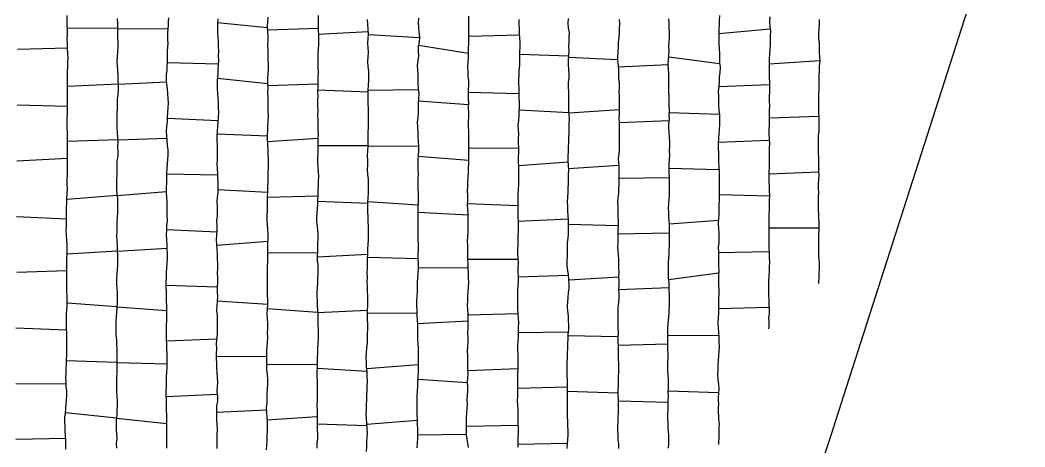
# Model space of a CAD drawing. Extents: x 703186 to 703989, y 1560402 to 1561368.
# Drawn here: x 703401.5 to 703491.7, y 1560624.5 to 1560662.8 of the extents above; entities that cross this region are included whole.
import ezdxf

# ---------------------------------------------------------------- set-up
doc = ezdxf.new("R2010")
doc.units = 0
for name, color, linetype in [('10124_2002_REAL', 30, 'Continuous'), ('AGROCAD PLL', 7, 'Continuous'), ('PANTE_2002', 7, 'Continuous')]:
    doc.layers.add(name, color=color, linetype=linetype)

msp = doc.modelspace()

# ---------------------------------------------------------------- linework, layer by layer
at = {"layer": '10124_2002_REAL'}
for points in [[(703405.646, 1560624.3276), (703405.6472, 1560624.7293), (703405.6259, 1560625.133), (703405.6091, 1560625.5451), (703405.5873, 1560625.9423), (703405.5694, 1560626.339), (703405.541, 1560626.742), (703405.5462, 1560627.1483), (703405.5921, 1560627.5557), (703405.6341, 1560627.954), (703405.6513, 1560628.3473), (703405.6968, 1560628.7259), (703405.7249, 1560629.1289), (703405.7218, 1560629.535), (703405.6768, 1560629.9424), (703405.6558, 1560630.3523), (703405.6456, 1560630.7538), (703405.6567, 1560631.158), (703405.6722, 1560631.5651), (703405.6955, 1560631.9619), (703405.6964, 1560632.3548), (703405.7112, 1560632.7464), (703405.7136, 1560633.1502), (703405.7167, 1560633.5445), (703405.7159, 1560633.9364), (703405.7232, 1560634.3362), (703405.7151, 1560634.741), (703405.7004, 1560635.142), (703405.6928, 1560635.5535), (703405.7011, 1560635.974), (703405.6995, 1560636.3901), (703405.7268, 1560636.7895), (703405.7596, 1560637.2066), (703405.7544, 1560637.6151), (703405.7408, 1560638.0313), (703405.7258, 1560638.4534), (703405.7243, 1560638.871), (703405.7261, 1560639.288), (703405.7323, 1560639.7054), (703405.7211, 1560640.1188), (703405.7185, 1560640.5389), (703405.721, 1560640.9633), (703405.7119, 1560641.389), (703405.7395, 1560641.8049), (703405.7517, 1560642.2193), (703405.7484, 1560642.6393), (703405.7253, 1560643.0582), (703405.6945, 1560643.4779), (703405.6663, 1560643.8992), (703405.6801, 1560644.317), (703405.689, 1560644.7396), (703405.6967, 1560645.156), (703405.6838, 1560645.5718), (703405.7002, 1560645.988), (703405.7162, 1560646.4092), (703405.736, 1560646.8189), (703405.7553, 1560647.2282), (703405.7743, 1560647.6569), (703405.7659, 1560648.0842), (703405.7603, 1560648.4999), (703405.7741, 1560648.9284), (703405.7803, 1560649.3471), (703405.7771, 1560649.7666), (703405.7708, 1560650.1871), (703405.7791, 1560650.6115), (703405.7862, 1560651.0299), (703405.7721, 1560651.43), (703405.7929, 1560651.8559), (703405.792, 1560652.2888), (703405.7781, 1560652.7005), (703405.7619, 1560653.119), (703405.7503, 1560653.539), (703405.762, 1560653.9553), (703405.7772, 1560654.3775), (703405.7737, 1560654.8029), (703405.783, 1560655.2295), (703405.7916, 1560655.654), (703405.7823, 1560656.0708), (703405.772, 1560656.495), (703405.7815, 1560656.9167), (703405.7768, 1560657.3441), (703405.7874, 1560657.7655), (703405.7798, 1560658.1767), (703405.8044, 1560658.6044), (703405.8217, 1560659.0173), (703405.836, 1560659.4192), (703405.81, 1560659.8422), (703405.782, 1560660.2599), (703405.7847, 1560660.6798), (703405.7637, 1560661.0876), (703405.773, 1560661.5024), (703405.7735, 1560661.9259), (703405.7534, 1560662.3537), (703405.7388, 1560662.7739), (703405.7499, 1560663.2002)], [(703410.2372, 1560662.9419), (703410.2614, 1560662.5153), (703410.262, 1560662.0868), (703410.2585, 1560661.6664), (703410.2799, 1560661.239), (703410.3048, 1560660.8197), (703410.3107, 1560660.3863), (703410.2843, 1560659.9516), (703410.2414, 1560659.524), (703410.218, 1560659.0965), (703410.2344, 1560658.6873), (703410.2724, 1560658.2646), (703410.2867, 1560657.8382), (703410.3, 1560657.416), (703410.3193, 1560656.9768), (703410.3315, 1560656.5422), (703410.2863, 1560656.1169), (703410.2495, 1560655.7003), (703410.2539, 1560655.2822), (703410.2484, 1560654.861), (703410.2161, 1560654.4357), (703410.1983, 1560654.0061), (703410.2098, 1560653.5737), (703410.2027, 1560653.1527), (703410.2323, 1560652.7254), (703410.2831, 1560652.3007), (703410.2972, 1560651.8767), (703410.2818, 1560651.4472), (703410.3031, 1560651.0193), (703410.2864, 1560650.5907), (703410.2201, 1560650.1682), (703410.196, 1560649.7461), (703410.2092, 1560649.3375), (703410.1959, 1560648.9093), (703410.1804, 1560648.4961), (703410.1732, 1560648.0843), (703410.1911, 1560647.6525), (703410.2247, 1560647.2251), (703410.2578, 1560646.8055), (703410.2584, 1560646.3819), (703410.2762, 1560645.961), (703410.2656, 1560645.5535), (703410.2306, 1560645.1308), (703410.2077, 1560644.7109), (703410.2228, 1560644.2879), (703410.2234, 1560643.8454), (703410.1939, 1560643.4146), (703410.1996, 1560642.9905), (703410.2375, 1560642.5616), (703410.2415, 1560642.1357), (703410.2684, 1560641.7038), (703410.2807, 1560641.2718), (703410.2666, 1560640.846), (703410.23, 1560640.4254), (703410.1976, 1560640.0037), (703410.1861, 1560639.5778), (703410.181, 1560639.1632), (703410.2122, 1560638.738), (703410.2345, 1560638.3132), (703410.2497, 1560637.8862), (703410.2351, 1560637.4559), (703410.2049, 1560637.0368), (703410.1764, 1560636.6266), (703410.139, 1560636.1984), (703410.1109, 1560635.7799), (703410.1186, 1560635.3646), (703410.1157, 1560634.9597), (703410.1343, 1560634.5523), (703410.1792, 1560634.1217), (703410.1926, 1560633.7011), (703410.2094, 1560633.2659), (703410.2167, 1560632.8346), (703410.2222, 1560632.4049), (703410.2097, 1560631.9937), (703410.2029, 1560631.5846), (703410.2017, 1560631.1585), (703410.1868, 1560630.7348), (703410.1904, 1560630.3206), (703410.1909, 1560629.8907), (703410.1843, 1560629.471), (703410.2188, 1560629.0486), (703410.2422, 1560628.6301), (703410.2274, 1560628.2023), (703410.196, 1560627.7704), (703410.2057, 1560627.3577), (703410.1616, 1560626.9352), (703410.1407, 1560626.5038), (703410.1546, 1560626.0912), (703410.1735, 1560625.6656), (703410.196, 1560625.2367), (703410.1608, 1560624.8152), (703410.1792, 1560624.3977)], [(703414.7036, 1560624.4069), (703414.6962, 1560624.843), (703414.6885, 1560625.2829), (703414.6971, 1560625.7123), (703414.6892, 1560626.1306), (703414.6901, 1560626.5551), (703414.7039, 1560626.9804), (703414.696, 1560627.4), (703414.6698, 1560627.8123), (703414.6596, 1560628.2453), (703414.6654, 1560628.6678), (703414.6456, 1560629.0899), (703414.6465, 1560629.5101), (703414.6663, 1560629.9267), (703414.6808, 1560630.3594), (703414.6789, 1560630.7823), (703414.7064, 1560631.212), (703414.7173, 1560631.6399), (703414.7248, 1560632.055), (703414.7351, 1560632.4685), (703414.7334, 1560632.8911), (703414.7049, 1560633.3179), (703414.6954, 1560633.7475), (703414.6783, 1560634.163), (703414.6661, 1560634.6029), (703414.6583, 1560635.0256), (703414.6682, 1560635.4536), (703414.6869, 1560635.8944), (703414.7054, 1560636.3265), (703414.6978, 1560636.7464), (703414.6837, 1560637.1621), (703414.6744, 1560637.5937), (703414.6731, 1560638.0242), (703414.653, 1560638.4556), (703414.6315, 1560638.889), (703414.6453, 1560639.3038), (703414.6596, 1560639.724), (703414.6608, 1560640.139), (703414.6904, 1560640.5595), (703414.7247, 1560640.9973), (703414.7673, 1560641.4169), (703414.7537, 1560641.8328), (703414.7201, 1560642.2455), (703414.7185, 1560642.6729), (703414.6949, 1560643.0934), (703414.6686, 1560643.528), (703414.6844, 1560643.9649), (703414.7039, 1560644.3854), (703414.7566, 1560644.8052), (703414.7395, 1560645.2237), (703414.7384, 1560645.6412), (703414.7313, 1560646.0741), (703414.7281, 1560646.4976), (703414.6973, 1560646.9263), (703414.6649, 1560647.3535), (703414.672, 1560647.7825), (703414.6907, 1560648.1952), (703414.6919, 1560648.6084), (703414.7023, 1560649.0462), (703414.7268, 1560649.468), (703414.7601, 1560649.8947), (703414.7923, 1560650.3093), (703414.8046, 1560650.7248), (703414.8033, 1560651.1527), (703414.7518, 1560651.5685), (703414.724, 1560651.9919), (703414.7025, 1560652.4274), (703414.673, 1560652.8487), (703414.6992, 1560653.2585), (703414.7443, 1560653.6795), (703414.7629, 1560654.0985), (703414.7877, 1560654.5298), (703414.8111, 1560654.9627), (703414.8433, 1560655.3743), (703414.8116, 1560655.7681), (703414.7721, 1560656.1989), (703414.7508, 1560656.6324), (703414.7051, 1560657.0441), (703414.6735, 1560657.4748), (703414.664, 1560657.908), (703414.7173, 1560658.3193), (703414.7413, 1560658.6928), (703414.7493, 1560659.041), (703414.7542, 1560659.3668), (703414.7705, 1560659.7048), (703414.7673, 1560660.0353), (703414.7845, 1560660.3655), (703414.8032, 1560660.6941), (703414.7821, 1560661.0272), (703414.786, 1560661.3609), (703414.7997, 1560661.6905), (703414.8219, 1560662.0134), (703414.8451, 1560662.3451), (703414.8574, 1560662.672), (703414.8621, 1560663.0005)], [(703419.2842, 1560662.9203), (703419.2442, 1560662.5057), (703419.2523, 1560662.0805), (703419.2544, 1560661.6743), (703419.2593, 1560661.2541), (703419.2936, 1560660.8398), (703419.3157, 1560660.4206), (703419.3194, 1560660.0058), (703419.3102, 1560659.5897), (703419.3192, 1560659.1739), (703419.291, 1560658.7522), (703419.2798, 1560658.3377), (703419.2654, 1560657.9073), (703419.2229, 1560657.4837), (703419.2245, 1560657.0687), (703419.2186, 1560656.6447), (703419.2479, 1560656.2216), (703419.2845, 1560655.7968), (703419.3069, 1560655.3746), (703419.315, 1560654.9445), (703419.3375, 1560654.5258), (703419.3124, 1560654.0991), (703419.2745, 1560653.6806), (703419.2503, 1560653.2606), (703419.211, 1560652.8343), (703419.1948, 1560652.4218), (703419.1893, 1560651.9947), (703419.2036, 1560651.5675), (703419.2083, 1560651.1457), (703419.2272, 1560650.717), (703419.2223, 1560650.2956), (703419.1952, 1560649.8818), (703419.2274, 1560649.4649), (703419.2352, 1560649.0501), (703419.2501, 1560648.6197), (703419.2639, 1560648.1989), (703419.2872, 1560647.7726), (703419.2662, 1560647.3303), (703419.2085, 1560646.918), (703419.1869, 1560646.5123), (703419.2043, 1560646.0717), (703419.2188, 1560645.6533), (703419.2145, 1560645.2204), (703419.1654, 1560644.7898), (703419.1784, 1560644.3692), (703419.1796, 1560643.9446), (703419.1524, 1560643.5231), (703419.1249, 1560643.0855), (703419.1506, 1560642.6755), (703419.1822, 1560642.2652), (703419.199, 1560641.8347), (703419.2159, 1560641.398), (703419.2456, 1560640.9606), (703419.2314, 1560640.5369), (703419.2159, 1560640.1125), (703419.2445, 1560639.6846), (703419.2343, 1560639.2719), (703419.2188, 1560638.8449), (703419.218, 1560638.4187), (703419.2448, 1560637.999), (703419.2182, 1560637.5605), (703419.173, 1560637.1505), (703419.1687, 1560636.7353), (703419.2051, 1560636.3095), (703419.1998, 1560635.8759), (703419.2029, 1560635.4451), (703419.219, 1560635.0168), (703419.2169, 1560634.5905), (703419.1669, 1560634.1634), (703419.1338, 1560633.7389), (703419.1422, 1560633.3241), (703419.1337, 1560632.9037), (703419.1387, 1560632.4675), (703419.1433, 1560632.0362), (703419.1647, 1560631.6234), (703419.1783, 1560631.1933), (703419.2265, 1560630.7482), (703419.2419, 1560630.3305), (703419.2053, 1560629.9003), (703419.1979, 1560629.4696), (703419.2426, 1560629.0462), (703419.2294, 1560628.6173), (703419.1481, 1560628.2064), (703419.1456, 1560627.7925), (703419.1645, 1560627.3662), (703419.1532, 1560626.9457), (703419.1776, 1560626.5119), (703419.2015, 1560626.0855), (703419.1868, 1560625.6702), (703419.1956, 1560625.2468), (703419.1969, 1560624.818), (703419.1717, 1560624.3861)], [(703423.6358, 1560624.2722), (703423.6794, 1560624.6938), (703423.7049, 1560625.1114), (703423.7094, 1560625.5303), (703423.7412, 1560625.9468), (703423.7331, 1560626.3647), (703423.7194, 1560626.7735), (703423.6899, 1560627.1968), (703423.6559, 1560627.6167), (703423.6464, 1560628.0441), (703423.692, 1560628.468), (703423.7097, 1560628.8776), (703423.7085, 1560629.297), (703423.7203, 1560629.728), (703423.7518, 1560630.1524), (703423.7509, 1560630.5737), (703423.7164, 1560631.0161), (703423.6812, 1560631.4344), (703423.6793, 1560631.8469), (703423.6814, 1560632.2762), (703423.6688, 1560632.7032), (703423.6785, 1560633.1245), (703423.706, 1560633.5423), (703423.724, 1560633.957), (703423.7534, 1560634.3613), (703423.7424, 1560634.7632), (703423.7714, 1560635.1841), (703423.764, 1560635.6094), (703423.7398, 1560636.0322), (703423.7032, 1560636.4594), (703423.7159, 1560636.8812), (703423.7462, 1560637.2993), (703423.7471, 1560637.7281), (703423.7274, 1560638.1454), (703423.7285, 1560638.5638), (703423.7159, 1560638.9866), (703423.7181, 1560639.4119), (703423.7413, 1560639.8382), (703423.7365, 1560640.2523), (703423.7366, 1560640.6765), (703423.7566, 1560641.1064), (703423.7598, 1560641.5209), (703423.759, 1560641.9327), (703423.7575, 1560642.3502), (703423.7713, 1560642.7614), (703423.7823, 1560643.1878), (703423.7876, 1560643.6019), (703423.7638, 1560644.0247), (703423.744, 1560644.44), (703423.7016, 1560644.8633), (703423.7028, 1560645.288), (703423.7201, 1560645.7123), (703423.7248, 1560646.1308), (703423.7453, 1560646.5521), (703423.7342, 1560646.9814), (703423.7479, 1560647.405), (703423.7541, 1560647.8303), (703423.7929, 1560648.2533), (703423.8027, 1560648.6788), (703423.7991, 1560649.0885), (703423.8064, 1560649.5238), (703423.8315, 1560649.9523), (703423.8174, 1560650.3638), (703423.8001, 1560650.7904), (703423.7861, 1560651.2086), (703423.7565, 1560651.6244), (703423.7305, 1560652.0478), (703423.743, 1560652.477), (703423.7459, 1560652.9092), (703423.7622, 1560653.3251), (703423.7859, 1560653.7498), (703423.807, 1560654.1867), (703423.793, 1560654.6066), (703423.7945, 1560655.0396), (703423.7896, 1560655.4707), (703423.7821, 1560655.8911), (703423.7648, 1560656.316), (703423.7794, 1560656.7305), (703423.7642, 1560657.1482), (703423.7646, 1560657.5739), (703423.786, 1560657.9963), (703423.8195, 1560658.4097), (703423.8271, 1560658.823), (703423.8042, 1560659.2439), (703423.7892, 1560659.6624), (703423.785, 1560660.0924), (703423.7729, 1560660.5149), (703423.7842, 1560660.9371), (703423.7766, 1560661.3607), (703423.7512, 1560661.7884), (703423.7368, 1560662.2195), (703423.7607, 1560662.6346), (703423.7819, 1560663.0538)], [(703428.2654, 1560663.1992), (703428.2691, 1560662.7686), (703428.2682, 1560662.3298), (703428.2702, 1560661.9067), (703428.2943, 1560661.4683), (703428.3033, 1560661.0448), (703428.3123, 1560660.6255), (703428.2843, 1560660.2108), (703428.2497, 1560659.7824), (703428.2506, 1560659.3514), (703428.2361, 1560658.9553), (703428.2533, 1560658.5279), (703428.2699, 1560658.0985), (703428.2579, 1560657.6821), (703428.2526, 1560657.2451), (703428.2379, 1560656.81), (703428.2214, 1560656.3868), (703428.2352, 1560655.9637), (703428.2034, 1560655.5461), (703428.219, 1560655.1234), (703428.2435, 1560654.7058), (703428.2263, 1560654.2827), (703428.2424, 1560653.855), (703428.251, 1560653.4337), (703428.2504, 1560653.0072), (703428.2718, 1560652.5791), (703428.2535, 1560652.1524), (703428.2454, 1560651.7171), (703428.2451, 1560651.3101), (703428.2429, 1560650.8962), (703428.2271, 1560650.4768), (703428.2192, 1560650.0491), (703428.2384, 1560649.611), (703428.2758, 1560649.2036), (703428.3076, 1560648.785), (703428.2857, 1560648.3537), (703428.2678, 1560647.9386), (703428.236, 1560647.494), (703428.2361, 1560647.0823), (703428.2275, 1560646.647), (703428.2128, 1560646.2591), (703428.1873, 1560645.8659), (703428.1555, 1560645.4736), (703428.1323, 1560645.0917), (703428.1358, 1560644.706), (703428.184, 1560644.3197), (703428.2187, 1560643.9421), (703428.236, 1560643.5635), (703428.2361, 1560643.1869), (703428.2175, 1560642.794), (703428.207, 1560642.4048), (703428.204, 1560642.0281), (703428.1795, 1560641.6391), (703428.2007, 1560641.2479), (703428.2365, 1560640.86), (703428.2503, 1560640.4468), (703428.2342, 1560640.0469), (703428.23, 1560639.6456), (703428.2048, 1560639.2446), (703428.1939, 1560638.8363), (703428.1575, 1560638.4261), (703428.161, 1560638.0182), (703428.1824, 1560637.6049), (703428.193, 1560637.1742), (703428.2197, 1560636.758), (703428.241, 1560636.3332), (703428.2598, 1560635.9006), (703428.2547, 1560635.4797), (703428.2655, 1560635.0703), (703428.2898, 1560634.6434), (703428.268, 1560634.2103), (703428.2372, 1560633.8064), (703428.2179, 1560633.3848), (703428.2182, 1560632.9511), (703428.197, 1560632.5253), (703428.1799, 1560632.1066), (703428.1826, 1560631.6809), (703428.1561, 1560631.2467), (703428.1646, 1560630.8275), (703428.1934, 1560630.3994), (703428.1947, 1560629.9594), (703428.1816, 1560629.539), (703428.1818, 1560629.1175), (703428.1803, 1560628.678), (703428.1612, 1560628.2511), (703428.1725, 1560627.8279), (703428.1959, 1560627.388), (703428.1903, 1560626.9656), (703428.1754, 1560626.5263), (703428.1909, 1560626.0972), (703428.2034, 1560625.6734), (703428.2109, 1560625.2585), (703428.1624, 1560624.8338), (703428.1624, 1560624.4086)], [(703432.624, 1560624.1058), (703432.6444, 1560624.5316), (703432.6455, 1560624.9507), (703432.6732, 1560625.3764), (703432.6936, 1560625.7979), (703432.6689, 1560626.2132), (703432.6349, 1560626.6475), (703432.6055, 1560627.0641), (703432.592, 1560627.4753), (703432.6015, 1560627.8952), (703432.6214, 1560628.308), (703432.6416, 1560628.7328), (703432.6468, 1560629.1665), (703432.6605, 1560629.5886), (703432.6853, 1560630.0074), (703432.6894, 1560630.43), (703432.6667, 1560630.8596), (703432.6616, 1560631.2974), (703432.6281, 1560631.7166), (703432.6083, 1560632.1275), (703432.5932, 1560632.5513), (703432.6139, 1560632.9724), (703432.6552, 1560633.3946), (703432.6953, 1560633.8169), (703432.6989, 1560634.2353), (703432.7166, 1560634.6663), (703432.7361, 1560635.0948), (703432.7303, 1560635.5075), (703432.717, 1560635.9398), (703432.7077, 1560636.3592), (703432.7107, 1560636.7795), (703432.7242, 1560637.2112), (703432.7385, 1560637.6284), (703432.7212, 1560638.0401), (703432.6995, 1560638.4532), (703432.6968, 1560638.8781), (703432.6862, 1560639.3008), (703432.7022, 1560639.7154), (703432.6828, 1560640.1327), (703432.6929, 1560640.554), (703432.6962, 1560640.9851), (703432.7136, 1560641.4004), (703432.7234, 1560641.8111), (703432.7268, 1560642.2504), (703432.7555, 1560642.673), (703432.7873, 1560643.0666), (703432.8013, 1560643.4812), (703432.793, 1560643.9098), (703432.7858, 1560644.3313), (703432.7717, 1560644.7454), (703432.7534, 1560645.1645), (703432.7316, 1560645.5986), (703432.7247, 1560646.0173), (703432.7339, 1560646.4394), (703432.7632, 1560646.8641), (703432.7869, 1560647.284), (703432.7991, 1560647.7106), (703432.8054, 1560648.1259), (703432.7932, 1560648.5386), (703432.7345, 1560648.9635), (703432.7155, 1560649.3867), (703432.7255, 1560649.8066), (703432.7315, 1560650.2239), (703432.7175, 1560650.6524), (703432.7298, 1560651.0668), (703432.7615, 1560651.4886), (703432.7644, 1560651.9097), (703432.7578, 1560652.336), (703432.7758, 1560652.7415), (703432.7865, 1560653.1672), (703432.79, 1560653.5996), (703432.7895, 1560654.0153), (703432.7879, 1560654.4313), (703432.785, 1560654.859), (703432.7652, 1560655.2838), (703432.7604, 1560655.7024), (703432.7548, 1560656.1188), (703432.7508, 1560656.5508), (703432.7926, 1560656.9597), (703432.8207, 1560657.3871), (703432.8251, 1560657.812), (703432.8158, 1560658.2163), (703432.7659, 1560658.6527), (703432.7351, 1560659.0773), (703432.765, 1560659.4871), (703432.7963, 1560659.9033), (703432.768, 1560660.3206), (703432.742, 1560660.7383), (703432.7627, 1560661.1541), (703432.7858, 1560661.5552), (703432.7504, 1560661.9768), (703432.7279, 1560662.3988), (703432.7079, 1560662.841)], [(703437.2753, 1560662.9759), (703437.2624, 1560662.5417), (703437.2727, 1560662.1337), (703437.3192, 1560661.716), (703437.3593, 1560661.28), (703437.3269, 1560660.858), (703437.259, 1560660.4406), (703437.2619, 1560660.0195), (703437.2696, 1560659.5884), (703437.208, 1560659.1618), (703437.1517, 1560658.7426), (703437.1859, 1560658.3245), (703437.2236, 1560657.8944), (703437.2123, 1560657.4694), (703437.22, 1560657.0549), (703437.2587, 1560656.6255), (703437.2963, 1560656.1878), (703437.286, 1560655.7595), (703437.2541, 1560655.3308), (703437.2604, 1560654.907), (703437.2652, 1560654.4855), (703437.2163, 1560654.0674), (703437.1649, 1560653.6409), (703437.1816, 1560653.2136), (703437.2118, 1560652.7919), (703437.2301, 1560652.3663), (703437.2541, 1560651.9471), (703437.2745, 1560651.5215), (703437.2803, 1560651.092), (703437.2511, 1560650.6684), (703437.2187, 1560650.2421), (703437.2306, 1560649.8176), (703437.2345, 1560649.4), (703437.2432, 1560648.9759), (703437.2251, 1560648.551), (703437.2171, 1560648.1282), (703437.2289, 1560647.7109), (703437.243, 1560647.2861), (703437.2492, 1560646.8814), (703437.2372, 1560646.4691), (703437.2345, 1560646.0431), (703437.2301, 1560645.6186), (703437.2072, 1560645.1935), (703437.2098, 1560644.7757), (703437.22, 1560644.3518), (703437.2124, 1560643.9278), (703437.2301, 1560643.4982), (703437.22, 1560643.0701), (703437.242, 1560642.6546), (703437.2464, 1560642.2254), (703437.2227, 1560641.7842), (703437.2257, 1560641.3831), (703437.2437, 1560640.956), (703437.2459, 1560640.5274), (703437.2283, 1560640.1194), (703437.1991, 1560639.7125), (703437.1753, 1560639.2778), (703437.1509, 1560638.8724), (703437.1503, 1560638.4522), (703437.1364, 1560638.0233), (703437.1025, 1560637.5906), (703437.1109, 1560637.1683), (703437.136, 1560636.7484), (703437.1403, 1560636.3159), (703437.158, 1560635.8861), (703437.1793, 1560635.4619), (703437.2052, 1560635.0342), (703437.2018, 1560634.5947), (703437.1916, 1560634.1774), (703437.2278, 1560633.7711), (703437.2655, 1560633.3425), (703437.2522, 1560632.9176), (703437.2363, 1560632.5012), (703437.2395, 1560632.0793), (703437.2618, 1560631.6486), (703437.259, 1560631.2142), (703437.2282, 1560630.8011), (703437.2002, 1560630.3804), (703437.1882, 1560629.9596), (703437.1678, 1560629.5411), (703437.1267, 1560629.1091), (703437.1421, 1560628.6891), (703437.1418, 1560628.2689), (703437.1429, 1560627.8365), (703437.1351, 1560627.4154), (703437.1558, 1560626.9927), (703437.1725, 1560626.5692), (703437.1939, 1560626.1376), (703437.1999, 1560625.7114), (703437.2043, 1560625.2911), (703437.1499, 1560624.8687), (703437.1299, 1560624.4393)], [(703441.7789, 1560624.4677), (703441.7022, 1560624.8556), (703441.6421, 1560625.2315), (703441.5837, 1560625.622), (703441.5915, 1560626.0018), (703441.5827, 1560626.3915), (703441.5748, 1560626.782), (703441.5902, 1560627.1674), (703441.6313, 1560627.5646), (703441.6562, 1560627.9583), (703441.665, 1560628.337), (703441.6414, 1560628.722), (703441.6677, 1560629.1226), (703441.7004, 1560629.5152), (703441.7046, 1560629.9027), (703441.6918, 1560630.3077), (703441.7134, 1560630.705), (703441.7293, 1560631.0835), (703441.7118, 1560631.481), (703441.6944, 1560631.8837), (703441.6928, 1560632.2955), (703441.7057, 1560632.7054), (703441.6891, 1560633.1121), (703441.7082, 1560633.53), (703441.7302, 1560633.9365), (703441.7292, 1560634.3411), (703441.72, 1560634.7603), (703441.7364, 1560635.1854), (703441.7456, 1560635.6007), (703441.7437, 1560636.0088), (703441.7321, 1560636.4179), (703441.7096, 1560636.818), (703441.6822, 1560637.2321), (703441.7047, 1560637.6338), (703441.7216, 1560638.0475), (703441.7235, 1560638.4637), (703441.7661, 1560638.8794), (703441.7895, 1560639.28), (703441.7674, 1560639.6975), (703441.7566, 1560640.0913), (703441.7522, 1560640.5038), (703441.7426, 1560640.923), (703441.7192, 1560641.3421), (703441.7208, 1560641.7572), (703441.6955, 1560642.1609), (703441.701, 1560642.5679), (703441.6865, 1560642.9701), (703441.7205, 1560643.376), (703441.7299, 1560643.7972), (703441.7398, 1560644.2056), (703441.7373, 1560644.6126), (703441.745, 1560645.0157), (703441.7354, 1560645.4189), (703441.7091, 1560645.8209), (703441.6848, 1560646.2459), (703441.702, 1560646.6633), (703441.6983, 1560647.0746), (703441.6797, 1560647.4735), (703441.6966, 1560647.879), (703441.7213, 1560648.2953), (703441.734, 1560648.7111), (703441.7554, 1560649.1358), (703441.7813, 1560649.5482), (703441.8008, 1560649.9631), (703441.793, 1560650.3692), (703441.8098, 1560650.7752), (703441.8025, 1560651.1997), (703441.8066, 1560651.6137), (703441.8097, 1560652.029), (703441.8104, 1560652.4437), (703441.7954, 1560652.8569), (703441.7634, 1560653.2678), (703441.7632, 1560653.6878), (703441.8016, 1560654.1108), (703441.7823, 1560654.5223), (703441.7722, 1560654.9432), (703441.7844, 1560655.3529), (703441.7785, 1560655.7496), (703441.7694, 1560656.1591), (703441.781, 1560656.5569), (703441.799, 1560656.9576), (703441.7928, 1560657.3783), (703441.7517, 1560657.7793), (703441.7233, 1560658.1989), (703441.7141, 1560658.6135), (703441.7396, 1560659.0197), (703441.76, 1560659.4367), (703441.758, 1560659.8481), (703441.7669, 1560660.2647), (703441.8059, 1560660.6941), (703441.7981, 1560661.1012), (703441.7872, 1560661.507), (703441.7862, 1560661.9205), (703441.7998, 1560662.3295), (703441.797, 1560662.7472), (703441.8011, 1560663.1509)], [(703446.2804, 1560662.8385), (703446.2961, 1560662.4341), (703446.3257, 1560662.0203), (703446.3268, 1560661.6079), (703446.3299, 1560661.1971), (703446.3694, 1560660.7861), (703446.3711, 1560660.3822), (703446.354, 1560659.9604), (703446.3419, 1560659.5594), (703446.3487, 1560659.148), (703446.3342, 1560658.7227), (703446.2913, 1560658.3152), (703446.2794, 1560657.8956), (703446.2578, 1560657.4829), (703446.2634, 1560657.0802), (703446.2727, 1560656.6685), (703446.2727, 1560656.2594), (703446.2858, 1560655.8451), (703446.3152, 1560655.4392), (703446.3196, 1560655.0277), (703446.2985, 1560654.6164), (703446.2888, 1560654.2034), (703446.2403, 1560653.785), (703446.195, 1560653.3806), (703446.2209, 1560652.9811), (703446.2468, 1560652.5721), (703446.2211, 1560652.1677), (703446.236, 1560651.753), (703446.2577, 1560651.3416), (703446.2688, 1560650.9222), (703446.2192, 1560650.4992), (703446.2163, 1560650.0873), (703446.2473, 1560649.6747), (703446.2523, 1560649.2708), (703446.2467, 1560648.8524), (703446.2628, 1560648.4438), (703446.2522, 1560648.0283), (703446.2156, 1560647.6194), (703446.1968, 1560647.2072), (703446.1897, 1560646.7823), (703446.1874, 1560646.3853), (703446.2027, 1560645.9854), (703446.1891, 1560645.5663), (703446.1884, 1560645.1607), (703446.2092, 1560644.7476), (703446.2223, 1560644.3259), (703446.2258, 1560643.908), (703446.1876, 1560643.4866), (703446.1897, 1560643.0855), (703446.1965, 1560642.6732), (703446.166, 1560642.2464), (703446.1594, 1560641.838), (703446.187, 1560641.4286), (703446.2134, 1560641.0169), (703446.2085, 1560640.6148), (703446.2012, 1560640.1874), (703446.2132, 1560639.7816), (703446.228, 1560639.3749), (703446.2002, 1560638.9644), (703446.1752, 1560638.5472), (703446.1686, 1560638.1474), (703446.1615, 1560637.7307), (703446.1558, 1560637.3093), (703446.1575, 1560636.8991), (703446.1832, 1560636.4803), (703446.2245, 1560636.0731), (703446.2448, 1560635.6558), (703446.2372, 1560635.2221), (703446.2174, 1560634.8184), (703446.2248, 1560634.4132), (703446.203, 1560633.996), (703446.1643, 1560633.5936), (703446.1732, 1560633.1936), (703446.1956, 1560632.7789), (703446.1923, 1560632.3508), (703446.1877, 1560631.9442), (703446.1846, 1560631.5405), (703446.1791, 1560631.1315), (703446.1703, 1560630.717), (703446.1513, 1560630.303), (703446.1568, 1560629.8785), (703446.1698, 1560629.4787), (703446.1699, 1560629.0697), (703446.1449, 1560628.6514), (703446.1606, 1560628.2553), (703446.1802, 1560627.8349), (703446.1887, 1560627.4164), (703446.1825, 1560626.9977), (703446.205, 1560626.5825), (703446.2267, 1560626.17), (703446.2127, 1560625.7447), (703446.1936, 1560625.3319), (703446.1937, 1560624.9178), (703446.2003, 1560624.5017)], [(703450.6083, 1560624.3852), (703450.651, 1560624.7939), (703450.6752, 1560625.2025), (703450.7223, 1560625.6111), (703450.7185, 1560626.0105), (703450.6825, 1560626.4256), (703450.6713, 1560626.842), (703450.664, 1560627.2361), (703450.6641, 1560627.6459), (703450.641, 1560628.0622), (703450.6383, 1560628.466), (703450.655, 1560628.8738), (703450.6451, 1560629.2931), (703450.6579, 1560629.7048), (703450.6552, 1560630.1209), (703450.6421, 1560630.529), (703450.6265, 1560630.9409), (703450.631, 1560631.3383), (703450.6354, 1560631.7463), (703450.6242, 1560632.1589), (703450.6409, 1560632.5569), (703450.6656, 1560632.9582), (703450.6787, 1560633.3797), (703450.6853, 1560633.7941), (703450.7119, 1560634.2089), (703450.7195, 1560634.6239), (703450.7569, 1560635.04), (703450.7656, 1560635.4534), (703450.7556, 1560635.8665), (703450.7305, 1560636.275), (703450.6841, 1560636.6845), (703450.6568, 1560637.1051), (703450.67, 1560637.5226), (703450.716, 1560637.9317), (703450.7462, 1560638.3291), (703450.7947, 1560638.7437), (703450.7864, 1560639.1482), (703450.7622, 1560639.5401), (703450.7346, 1560639.9507), (703450.6822, 1560640.3529), (703450.6336, 1560640.7678), (703450.6346, 1560641.1847), (703450.6637, 1560641.5935), (703450.6538, 1560641.9968), (703450.6404, 1560642.411), (703450.6626, 1560642.8322), (703450.7009, 1560643.2486), (703450.7273, 1560643.6374), (703450.7442, 1560644.0507), (703450.7379, 1560644.4553), (703450.7466, 1560644.8665), (703450.7134, 1560645.2796), (703450.6926, 1560645.6915), (703450.6697, 1560646.0966), (703450.6618, 1560646.5027), (703450.678, 1560646.9069), (703450.6962, 1560647.3269), (703450.7202, 1560647.7203), (703450.7395, 1560648.1186), (703450.7391, 1560648.5261), (703450.7399, 1560648.9442), (703450.7605, 1560649.3505), (703450.7335, 1560649.7512), (703450.7048, 1560650.1768), (703450.6977, 1560650.5904), (703450.7368, 1560651.0111), (703450.7522, 1560651.4286), (703450.7639, 1560651.8485), (703450.7823, 1560652.2637), (703450.7996, 1560652.687), (703450.8016, 1560653.1046), (703450.8107, 1560653.5184), (703450.8198, 1560653.9256), (703450.8068, 1560654.3404), (703450.7804, 1560654.7455), (703450.7681, 1560655.1553), (703450.7682, 1560655.5576), (703450.7773, 1560655.9657), (703450.7652, 1560656.3739), (703450.7285, 1560656.7814), (703450.7391, 1560657.1893), (703450.7898, 1560657.607), (703450.8045, 1560657.9931), (703450.7778, 1560658.3831), (703450.7487, 1560658.8046), (703450.7457, 1560659.2224), (703450.7636, 1560659.6192), (703450.789, 1560660.0347), (703450.7856, 1560660.4445), (703450.7861, 1560660.8633), (703450.8128, 1560661.2812), (703450.8353, 1560661.6898), (703450.7484, 1560662.0954), (703450.7212, 1560662.5252), (703450.7534, 1560662.953)], [(703455.2773, 1560662.849), (703455.3085, 1560662.4434), (703455.2974, 1560662.0407), (703455.2841, 1560661.633), (703455.2516, 1560661.2277), (703455.1943, 1560660.8131), (703455.1937, 1560660.4061), (703455.1801, 1560659.989), (703455.1354, 1560659.578), (703455.1358, 1560659.1636), (703455.2026, 1560658.7528), (703455.2225, 1560658.3416), (703455.2238, 1560657.9433), (703455.2413, 1560657.5533), (703455.2834, 1560657.151), (703455.2823, 1560656.7562), (703455.268, 1560656.3818), (703455.2954, 1560655.9845), (703455.2853, 1560655.5987), (703455.2798, 1560655.195), (703455.2783, 1560654.7932), (703455.2873, 1560654.395), (703455.2721, 1560653.9899), (703455.2883, 1560653.5897), (703455.2959, 1560653.1973), (703455.2845, 1560652.7932), (703455.2925, 1560652.395), (703455.2955, 1560651.9929), (703455.285, 1560651.5831), (703455.2979, 1560651.1847), (703455.2452, 1560650.7715), (703455.2007, 1560650.3907), (703455.2245, 1560650.0156), (703455.2669, 1560649.6217), (703455.2593, 1560649.2204), (703455.2456, 1560648.8187), (703455.2515, 1560648.4322), (703455.2502, 1560648.0357), (703455.2331, 1560647.648), (703455.2145, 1560647.2674), (703455.1758, 1560646.8573), (703455.1526, 1560646.4499), (703455.163, 1560646.0431), (703455.1615, 1560645.6179), (703455.1809, 1560645.2012), (703455.1924, 1560644.792), (703455.1885, 1560644.3865), (703455.1677, 1560643.9989), (703455.1753, 1560643.6137), (703455.1722, 1560643.2224), (703455.1641, 1560642.8373), (703455.1506, 1560642.4583), (703455.1769, 1560642.0829), (703455.2088, 1560641.7153), (703455.2182, 1560641.3345), (703455.2253, 1560640.9577), (703455.2213, 1560640.5869), (703455.243, 1560640.2049), (703455.242, 1560639.8179), (703455.2479, 1560639.4238), (703455.2458, 1560639.0353), (703455.2337, 1560638.644), (703455.2505, 1560638.2499), (703455.2515, 1560637.8527), (703455.2152, 1560637.4643), (703455.1538, 1560637.078), (703455.1599, 1560636.6915), (703455.1703, 1560636.3097), (703455.1644, 1560635.9228), (703455.1579, 1560635.5434), (703455.1788, 1560635.1391), (703455.1876, 1560634.7492), (703455.1701, 1560634.3605), (703455.173, 1560633.9792), (703455.1843, 1560633.5886), (703455.1843, 1560633.1915), (703455.1917, 1560632.8024), (703455.2073, 1560632.4122), (703455.2212, 1560632.0096), (703455.2236, 1560631.6134), (703455.2168, 1560631.2184), (703455.203, 1560630.8115), (703455.2046, 1560630.4115), (703455.21, 1560630.0223), (703455.174, 1560629.607), (703455.1663, 1560629.2078), (703455.207, 1560628.8095), (703455.1961, 1560628.3871), (703455.2003, 1560627.9972), (703455.1829, 1560627.5971), (703455.1585, 1560627.2015), (703455.1634, 1560626.8084), (703455.1517, 1560626.3892), (703455.1521, 1560625.9856), (703455.1767, 1560625.5811), (703455.1774, 1560625.1672), (703455.2261, 1560624.7944), (703455.2185, 1560624.393)], [(703459.7149, 1560624.4052), (703459.73, 1560624.7885), (703459.7305, 1560625.1633), (703459.7365, 1560625.5414), (703459.7249, 1560625.9229), (703459.6938, 1560626.3016), (703459.6755, 1560626.6945), (703459.6692, 1560627.0827), (703459.6597, 1560627.4718), (703459.6786, 1560627.8693), (703459.683, 1560628.2554), (703459.6957, 1560628.6529), (703459.7, 1560629.0392), (703459.6986, 1560629.4305), (703459.7118, 1560629.8251), (703459.7082, 1560630.218), (703459.7031, 1560630.6055), (703459.6758, 1560630.9883), (703459.6624, 1560631.3752), (703459.6678, 1560631.7698), (703459.6683, 1560632.1505), (703459.6747, 1560632.5367), (703459.6857, 1560632.917), (703459.6652, 1560633.2727), (703459.6604, 1560633.6125), (703459.656, 1560633.9229), (703459.6532, 1560634.2389), (703459.6544, 1560634.5472), (703459.6625, 1560634.8736), (703459.6517, 1560635.2041), (703459.6832, 1560635.5344), (703459.7047, 1560635.8622), (703459.7379, 1560636.1919), (703459.7647, 1560636.5254), (703459.7675, 1560636.8657), (703459.807, 1560637.2034), (703459.8123, 1560637.5396), (703459.8085, 1560637.8828), (703459.8105, 1560638.2298), (703459.7735, 1560638.5796), (703459.776, 1560638.9273), (703459.7754, 1560639.2789), (703459.7286, 1560639.6266), (703459.7005, 1560639.9766), (703459.7003, 1560640.3406), (703459.7109, 1560640.7051), (703459.7166, 1560641.0709), (703459.7493, 1560641.4332), (703459.7789, 1560641.7973), (703459.7883, 1560642.1675), (703459.7919, 1560642.5408), (703459.8026, 1560642.9179), (703459.8088, 1560643.293), (703459.7931, 1560643.6658), (703459.79, 1560644.0465), (703459.8045, 1560644.4327), (703459.7759, 1560644.8036), (703459.751, 1560645.1933), (703459.7323, 1560645.5705), (703459.7201, 1560645.9537), (703459.737, 1560646.348), (703459.7647, 1560646.7451), (703459.7931, 1560647.1403), (703459.8023, 1560647.5323), (703459.7944, 1560647.9205), (703459.8125, 1560648.3223), (703459.7952, 1560648.7159), (703459.7815, 1560649.1001), (703459.7737, 1560649.4933), (703459.784, 1560649.8858), (703459.7967, 1560650.2928), (703459.8218, 1560650.691), (703459.8178, 1560651.074), (703459.8325, 1560651.4818), (703459.8384, 1560651.8864), (703459.8091, 1560652.3008), (703459.7673, 1560652.7074), (703459.7504, 1560653.1054), (703459.7531, 1560653.5176), (703459.7934, 1560653.9204), (703459.7771, 1560654.3114), (703459.7912, 1560654.7129), (703459.7757, 1560655.1115), (703459.7761, 1560655.5264), (703459.7623, 1560655.9351), (703459.741, 1560656.3411), (703459.7375, 1560656.7597), (703459.744, 1560657.1697), (703459.7393, 1560657.5775), (703459.7316, 1560657.9985), (703459.7122, 1560658.4148), (703459.6987, 1560658.8215), (703459.7062, 1560659.2296), (703459.759, 1560659.6349), (703459.7667, 1560660.0336), (703459.7545, 1560660.4411), (703459.771, 1560660.8656), (703459.7963, 1560661.2714), (703459.7906, 1560661.6747), (703459.7767, 1560662.0928), (703459.7626, 1560662.5036), (703459.7339, 1560662.9186)], [(703464.284, 1560663.216), (703464.2635, 1560662.7884), (703464.2581, 1560662.361), (703464.239, 1560661.9422), (703464.2341, 1560661.521), (703464.2417, 1560661.1004), (703464.2241, 1560660.6615), (703464.261, 1560660.2302), (703464.2847, 1560659.798), (703464.2783, 1560659.3699), (703464.2989, 1560658.9621), (703464.3378, 1560658.5366), (703464.3074, 1560658.1119), (703464.2697, 1560657.689), (703464.2512, 1560657.2608), (703464.2225, 1560656.8429), (703464.1847, 1560656.4075), (703464.1868, 1560655.9929), (703464.2098, 1560655.5659), (703464.2046, 1560655.1343), (703464.224, 1560654.7184), (703464.2827, 1560654.2944), (703464.3049, 1560653.863), (703464.2862, 1560653.4449), (703464.2578, 1560653.023), (703464.2231, 1560652.6068), (703464.1931, 1560652.1784), (703464.1748, 1560651.7496), (703464.1719, 1560651.3245), (703464.2025, 1560650.907), (703464.1998, 1560650.4776), (703464.1964, 1560650.0608), (703464.2242, 1560649.6428), (703464.2541, 1560649.2156), (703464.2593, 1560648.7875), (703464.2623, 1560648.3577), (703464.275, 1560647.943), (703464.2713, 1560647.5167), (703464.259, 1560647.0893), (703464.2594, 1560646.6644), (703464.2357, 1560646.2424), (703464.2254, 1560645.8043), (703464.2162, 1560645.3929), (703464.1962, 1560644.9688), (703464.1853, 1560644.5361), (703464.2058, 1560644.1158), (703464.2295, 1560643.6984), (703464.244, 1560643.2679), (703464.2162, 1560642.8461), (703464.1769, 1560642.4287), (703464.1905, 1560642.0125), (703464.2081, 1560641.5823), (703464.1913, 1560641.1675), (703464.2123, 1560640.7473), (703464.2173, 1560640.3146), (703464.1974, 1560639.8896), (703464.1867, 1560639.4703), (703464.2019, 1560639.0376), (703464.2284, 1560638.6341), (703464.2412, 1560638.2204), (703464.2133, 1560637.7975), (703464.1901, 1560637.3761), (703464.207, 1560636.9483), (703464.1879, 1560636.5211), (703464.1652, 1560636.0905), (703464.1543, 1560635.6651), (703464.1666, 1560635.245), (703464.1935, 1560634.8182), (703464.2245, 1560634.3901), (703464.2428, 1560633.9616), (703464.2518, 1560633.521), (703464.2297, 1560633.1009), (703464.2002, 1560632.6795), (703464.1573, 1560632.2633), (703464.1462, 1560631.8433), (703464.1309, 1560631.4324), (703464.1259, 1560631.014), (703464.1553, 1560630.5763), (703464.1976, 1560630.1393), (703464.2185, 1560629.7254), (703464.2026, 1560629.3286), (703464.1836, 1560628.9583), (703464.1846, 1560628.6431), (703464.1865, 1560628.3546), (703464.1812, 1560628.0937), (703464.1675, 1560627.839), (703464.1707, 1560627.5802), (703464.187, 1560627.3129), (703464.204, 1560627.0504), (703464.2237, 1560626.7996), (703464.2489, 1560626.5611), (703464.2334, 1560626.3156), (703464.2314, 1560626.0551), (703464.23, 1560625.7908), (703464.2267, 1560625.5284), (703464.2236, 1560625.2691), (703464.2013, 1560625.0109), (703464.1906, 1560624.7458)], [(703468.7983, 1560663.0878), (703468.7924, 1560662.6666), (703468.8176, 1560662.2369), (703468.8586, 1560661.8141), (703468.8453, 1560661.4026), (703468.847, 1560660.9923), (703468.8375, 1560660.5776), (703468.8213, 1560660.1568), (703468.7873, 1560659.7499), (703468.7435, 1560659.3181), (703468.7445, 1560658.8943), (703468.7553, 1560658.4966), (703468.7391, 1560658.0713), (703468.7351, 1560657.6555), (703468.7634, 1560657.2469), (703468.7828, 1560656.8133), (703468.7687, 1560656.3808), (703468.7465, 1560655.95), (703468.7528, 1560655.5404), (703468.7646, 1560655.108), (703468.7367, 1560654.6756), (703468.7549, 1560654.2646), (703468.7625, 1560653.8323), (703468.7414, 1560653.4031), (703468.7162, 1560652.9832), (703468.7067, 1560652.5554), (703468.7462, 1560652.1439), (703468.7629, 1560651.7252), (703468.7524, 1560651.3085), (703468.7472, 1560650.885), (703468.7569, 1560650.4646), (703468.7584, 1560650.0317), (703468.7419, 1560649.5997), (703468.732, 1560649.1789), (703468.7125, 1560648.7582), (703468.7156, 1560648.3421), (703468.7387, 1560647.9174), (703468.7621, 1560647.498), (703468.7731, 1560647.0706), (703468.7612, 1560646.6403), (703468.7449, 1560646.2152), (703468.7352, 1560645.7913), (703468.7278, 1560645.3731), (703468.7196, 1560644.9437), (703468.7236, 1560644.511), (703468.7224, 1560644.0734), (703468.7073, 1560643.6479), (703468.7111, 1560643.2187), (703468.7131, 1560642.7817), (703468.7263, 1560642.3544), (703468.7339, 1560641.9333), (703468.7389, 1560641.5097), (703468.7628, 1560641.088), (703468.7586, 1560640.6637), (703468.7422, 1560640.246), (703468.7148, 1560639.8252), (703468.6861, 1560639.4098), (703468.6878, 1560638.9961), (703468.7024, 1560638.5623), (703468.6901, 1560638.1418), (703468.7086, 1560637.7206), (703468.7257, 1560637.2917), (703468.7368, 1560636.8851), (703468.7342, 1560636.4887), (703468.6936, 1560636.1255), (703468.7092, 1560635.8128), (703468.7071, 1560635.5207), (703468.7039, 1560635.2524), (703468.7005, 1560635.1117)], [(703473.1918, 1560639.1634), (703473.1947, 1560639.2138), (703473.2047, 1560639.3122), (703473.2177, 1560639.4473), (703473.2344, 1560639.6161), (703473.2299, 1560639.8026), (703473.2332, 1560639.9845), (703473.247, 1560640.1818), (703473.2727, 1560640.4039), (703473.2736, 1560640.6385), (703473.2742, 1560640.87), (703473.2593, 1560641.1134), (703473.2407, 1560641.3565), (703473.2093, 1560641.6331), (703473.2157, 1560641.9357), (703473.2112, 1560642.2423), (703473.2034, 1560642.554), (703473.193, 1560642.8834), (703473.19, 1560643.2142), (703473.2044, 1560643.5643), (703473.2246, 1560643.913), (703473.2241, 1560644.2776), (703473.2216, 1560644.6482), (703473.2156, 1560645.0256), (703473.1957, 1560645.3891), (703473.1803, 1560645.7653), (703473.1703, 1560646.1594), (703473.1668, 1560646.5483), (703473.1763, 1560646.9354), (703473.1941, 1560647.3222), (703473.1698, 1560647.713), (703473.1705, 1560648.1075), (703473.1998, 1560648.5101), (703473.2303, 1560648.8976), (703473.2154, 1560649.2811), (703473.2038, 1560649.6733), (703473.1963, 1560650.0766), (703473.1937, 1560650.4785), (703473.1853, 1560650.869), (703473.1724, 1560651.2646), (703473.1851, 1560651.6501), (703473.177, 1560652.0552), (703473.1802, 1560652.4412), (703473.2324, 1560652.849), (703473.2334, 1560653.2654), (703473.2292, 1560653.6832), (703473.2268, 1560654.0952), (703473.2138, 1560654.496), (703473.1983, 1560654.9042), (703473.2067, 1560655.3288), (703473.2009, 1560655.744), (703473.2098, 1560656.164), (703473.2207, 1560656.5826), (703473.2292, 1560656.9928), (703473.2266, 1560657.4076), (703473.2477, 1560657.8277), (703473.2584, 1560658.2564), (703473.2718, 1560658.6823), (703473.3101, 1560659.1031), (703473.2835, 1560659.5137), (703473.2608, 1560659.925), (703473.2605, 1560660.3512), (703473.252, 1560660.7652), (703473.2085, 1560661.1924), (703473.1968, 1560661.6109), (703473.2319, 1560662.0253), (703473.2569, 1560662.4487), (703473.2753, 1560662.8653)]]:
    msp.add_lwpolyline(points, dxfattribs=at)
at = {"layer": 'AGROCAD PLL', "color": 3, "true_color": 0x00ff00}
for points in [[(703410.2617, 1560662.0483), (703405.766, 1560662.0857)], [(703410.2617, 1560662.0483), (703405.766, 1560662.0857)], [(703419.2508, 1560662.5746), (703423.7394, 1560662.1415)], [(703423.7469, 1560661.9173), (703428.2694, 1560662.0683)], [(703428.2902, 1560661.5434), (703432.7661, 1560661.7894)], [(703441.7916, 1560661.344), (703446.3279, 1560661.4659)], [(703401.2925, 1560660.1809), (703405.7824, 1560660.3227)], [(703437.2776, 1560660.5552), (703441.7581, 1560659.8263)], [(703455.2094, 1560658.6126), (703459.6984, 1560658.8299)], [(703455.2094, 1560658.6126), (703459.6989, 1560658.8299)], [(703410.3158, 1560657.056), (703405.7801, 1560656.8567)], [(703410.3158, 1560657.056), (703405.7801, 1560656.8567)], [(703423.7724, 1560656.9215), (703428.2472, 1560657.0844)], [(703428.2277, 1560656.5476), (703432.7525, 1560656.3712)], [(703432.751, 1560656.5276), (703437.2635, 1560656.5694)], [(703441.775, 1560656.351), (703446.274, 1560656.2198)], [(703437.2721, 1560655.5722), (703441.7809, 1560655.2367)], [(703401.2537, 1560655.1866), (703405.7796, 1560655.0728)], [(703446.3052, 1560654.7465), (703450.7953, 1560654.5161)], [(703450.7979, 1560654.4771), (703455.2788, 1560654.7691)], [(703414.7587, 1560654.0036), (703419.2856, 1560653.8027)], [(703455.2872, 1560653.6176), (703459.7813, 1560653.7995)], [(703459.7842, 1560654.5141), (703464.2741, 1560654.3564)], [(703473.2252, 1560654.146), (703468.7595, 1560654.0011)], [(703410.2909, 1560652.0663), (703405.7928, 1560651.9167)], [(703410.2909, 1560652.0663), (703405.7928, 1560651.9167)], [(703419.2014, 1560652.5897), (703423.7411, 1560652.4114)], [(703423.7381, 1560651.9245), (703428.2556, 1560652.2019)], [(703428.2453, 1560651.5519), (703432.7619, 1560651.5486)], [(703432.7618, 1560651.5288), (703437.2748, 1560651.4977)], [(703441.804, 1560651.3553), (703446.2585, 1560651.3112)], [(703401.2443, 1560650.1923), (703405.7751, 1560650.4069)], [(703446.2409, 1560649.7594), (703450.7103, 1560650.0952)], [(703450.7516, 1560649.4825), (703455.2493, 1560649.7855)], [(703459.7744, 1560649.5215), (703464.2409, 1560649.4043)], [(703473.2205, 1560649.1503), (703468.7226, 1560648.9756)], [(703414.7016, 1560649.0163), (703419.2401, 1560648.9085)], [(703455.2485, 1560648.6276), (703459.796, 1560648.697)], [(703419.2787, 1560647.5941), (703423.7472, 1560647.382)], [(703410.2364, 1560647.0763), (703405.7313, 1560646.7209)], [(703410.2364, 1560647.0763), (703405.7313, 1560646.7209)], [(703423.7355, 1560646.9299), (703428.2354, 1560647.0463)], [(703428.2241, 1560646.5578), (703432.7328, 1560646.387)], [(703432.7406, 1560646.5369), (703437.2357, 1560646.2268)], [(703468.7716, 1560647.0158), (703464.2605, 1560647.1406)], [(703437.2283, 1560645.5856), (703441.7372, 1560645.3427)], [(703441.6895, 1560646.3596), (703446.1955, 1560646.1739)], [(703401.216, 1560645.2006), (703405.6935, 1560644.983)], [(703446.2084, 1560644.7633), (703450.7366, 1560644.9913)], [(703414.6871, 1560644.0233), (703419.1713, 1560643.8154)], [(703450.7386, 1560644.4879), (703455.1886, 1560644.3937)], [(703450.7386, 1560644.4879), (703455.1889, 1560644.3937)], [(703473.2243, 1560644.1551), (703468.7226, 1560644.1489)], [(703410.2448, 1560642.0829), (703405.7393, 1560641.8023)], [(703410.2448, 1560642.0829), (703405.7393, 1560641.8023)], [(703410.2448, 1560642.0829), (703405.7394, 1560641.8023)], [(703410.2448, 1560642.0829), (703405.7394, 1560641.8023)], [(703410.2448, 1560642.0829), (703414.7197, 1560642.3616)], [(703468.7324, 1560642.0171), (703464.1937, 1560641.9352)], [(703428.1834, 1560641.5673), (703432.7235, 1560641.8134)], [(703428.1834, 1560641.5673), (703432.7234, 1560641.8134)], [(703432.717, 1560641.5412), (703437.2253, 1560641.4336)], [(703441.7193, 1560641.3642), (703446.1922, 1560641.3469)], [(703401.2285, 1560640.2038), (703405.7197, 1560640.3396)], [(703437.2456, 1560640.5885), (703441.7497, 1560640.6116)], [(703459.7411, 1560639.5335), (703464.2089, 1560640.1349)], [(703446.2137, 1560639.7685), (703450.7358, 1560639.9331)], [(703450.7647, 1560639.5001), (703455.2426, 1560639.7767)], [(703455.234, 1560638.6361), (703459.7753, 1560638.8296)], [(703410.2087, 1560637.0902), (703405.757, 1560637.411)], [(703410.2087, 1560637.0902), (703405.757, 1560637.411)], [(703419.2213, 1560637.6115), (703423.7463, 1560637.337)], [(703410.2087, 1560637.0902), (703414.6971, 1560636.7668)], [(703423.72, 1560636.9374), (703428.2271, 1560636.6107)], [(703428.2289, 1560636.5744), (703432.7113, 1560636.7991)], [(703441.7334, 1560636.3711), (703446.1822, 1560636.4972)], [(703468.7331, 1560637.0213), (703464.2047, 1560636.8977)], [(703446.2182, 1560634.7746), (703450.7405, 1560634.8571)], [(703414.6836, 1560634.0344), (703419.1734, 1560634.2192)], [(703450.7175, 1560634.5138), (703455.1733, 1560634.4322)], [(703455.1827, 1560633.6444), (703459.6581, 1560633.7739)], [(703410.2129, 1560632.0975), (703405.6961, 1560632.2348)], [(703410.2129, 1560632.0975), (703405.6961, 1560632.2348)], [(703410.2129, 1560632.0975), (703414.7231, 1560631.9604)], [(703419.1369, 1560632.6204), (703423.6697, 1560632.6723)], [(703423.6798, 1560631.9438), (703428.1811, 1560631.9218)], [(703428.1764, 1560631.5792), (703432.6615, 1560631.3054)], [(703428.1764, 1560631.5792), (703432.661, 1560631.3055)], [(703441.7165, 1560631.3738), (703446.1848, 1560631.5705)], [(703401.1395, 1560630.214), (703405.6642, 1560630.1884)], [(703437.2149, 1560630.6015), (703441.6919, 1560630.3035)], [(703437.2149, 1560630.6015), (703441.6916, 1560630.3035)], [(703446.1601, 1560629.7784), (703450.6565, 1560629.9247)], [(703450.6521, 1560629.5169), (703455.1696, 1560629.3765)], [(703459.7025, 1560629.5477), (703464.2053, 1560629.3971)], [(703455.2029, 1560628.6492), (703459.6919, 1560628.5333)], [(703419.1525, 1560627.6364), (703423.651, 1560627.8358)], [(703410.1791, 1560627.1029), (703414.6926, 1560626.6318)], [(703423.7069, 1560626.9529), (703428.1943, 1560627.2656)], [(703428.1773, 1560626.5825), (703432.6519, 1560626.4308)], [(703432.6421, 1560626.5559), (703437.1591, 1560626.9095)], [(703401.1367, 1560625.2233), (703405.619, 1560625.3028)], [(703446.1959, 1560624.7821), (703450.6545, 1560624.8528)]]:
    msp.add_lwpolyline(points, dxfattribs=at)
at = {"layer": 'AGROCAD PLL', "color": 1, "true_color": 0xff0000}
for points in [[(703410.2617, 1560662.0483), (703414.8217, 1560662.0103)], [(703410.2617, 1560662.0483), (703414.8217, 1560662.0103)], [(703468.8406, 1560662.0002), (703464.2345, 1560661.5535)], [(703432.7835, 1560661.5153), (703437.3571, 1560661.2519)], [(703459.7427, 1560659.5096), (703464.3032, 1560658.9155)], [(703473.3076, 1560659.1424), (703468.7458, 1560658.8468)], [(703414.7481, 1560658.9893), (703419.2999, 1560658.8847)], [(703419.2326, 1560657.5802), (703423.765, 1560657.1254)], [(703468.7741, 1560657.007), (703464.2191, 1560656.8032)], [(703468.7514, 1560652.013), (703464.1783, 1560651.8306)], [(703437.2446, 1560650.5832), (703441.7955, 1560650.2373)], [(703455.1749, 1560643.6323), (703459.7926, 1560643.7235)], [(703419.156, 1560642.6054), (703423.7765, 1560642.9612)], [(703414.6362, 1560639.0317), (703419.22, 1560638.8792)], [(703437.1726, 1560635.5944), (703441.7446, 1560635.824)], [(703401.1504, 1560635.2082), (703405.7053, 1560635.0096)], [(703459.6544, 1560634.5454), (703464.2145, 1560634.5276)], [(703432.6413, 1560631.5509), (703437.2478, 1560631.919)], [(703414.648, 1560629.0377), (703419.2209, 1560629.2522)], [(703410.1791, 1560627.1029), (703405.5948, 1560627.5814)], [(703410.1791, 1560627.1029), (703405.5948, 1560627.5814)], [(703441.5829, 1560626.3816), (703446.2101, 1560626.4861)]]:
    msp.add_lwpolyline(points, dxfattribs=at)
at = {"layer": 'AGROCAD PLL', "color": 5, "true_color": 0x0000ff}
for points in [[(703446.3474, 1560659.7413), (703450.7631, 1560659.6081)], [(703446.3474, 1560659.7413), (703450.7629, 1560659.6081)], [(703450.7568, 1560659.4688), (703455.1357, 1560659.2712)], [(703410.3158, 1560657.056), (703414.6901, 1560657.2482)], [(703410.2909, 1560652.0663), (703414.7131, 1560652.2134)], [(703410.2364, 1560647.0763), (703414.6661, 1560647.4258)], [(703459.7972, 1560644.5275), (703464.1936, 1560644.8665)], [(703423.759, 1560641.9346), (703428.1991, 1560641.9506)], [(703432.709, 1560636.544), (703437.1383, 1560636.5124)], [(703437.201, 1560625.6064), (703441.5843, 1560625.6522)]]:
    msp.add_lwpolyline(points, dxfattribs=at)
at = {"layer": 'PANTE_2002'}
msp.add_lwpolyline([(703275.2752, 1560599.3832), (703255.1668, 1560631.3979), (703224.7397, 1560670.0271), (703196.6938, 1560704.9522), (703190.5888, 1560713.0904), (703190.5976, 1560714.523), (703190.8962, 1560714.3619), (703190.8457, 1560714.4124), (703190.7743, 1560714.4624), (703190.6953, 1560714.4992), (703190.6112, 1560714.5218), (703190.5976, 1560714.523), (703190.6361, 1560720.7762), (703347.1788, 1560702.5236), (703491.6962, 1560685.9889), (703491.4815, 1560684.4858), (703491.1398, 1560678.6092), (703488.5727, 1560670.1293), (703475.4214, 1560629.0924), (703474.2851, 1560625.5469), (703464.0767, 1560594.8812)], dxfattribs=at)

doc.saveas('drawing.dxf')
